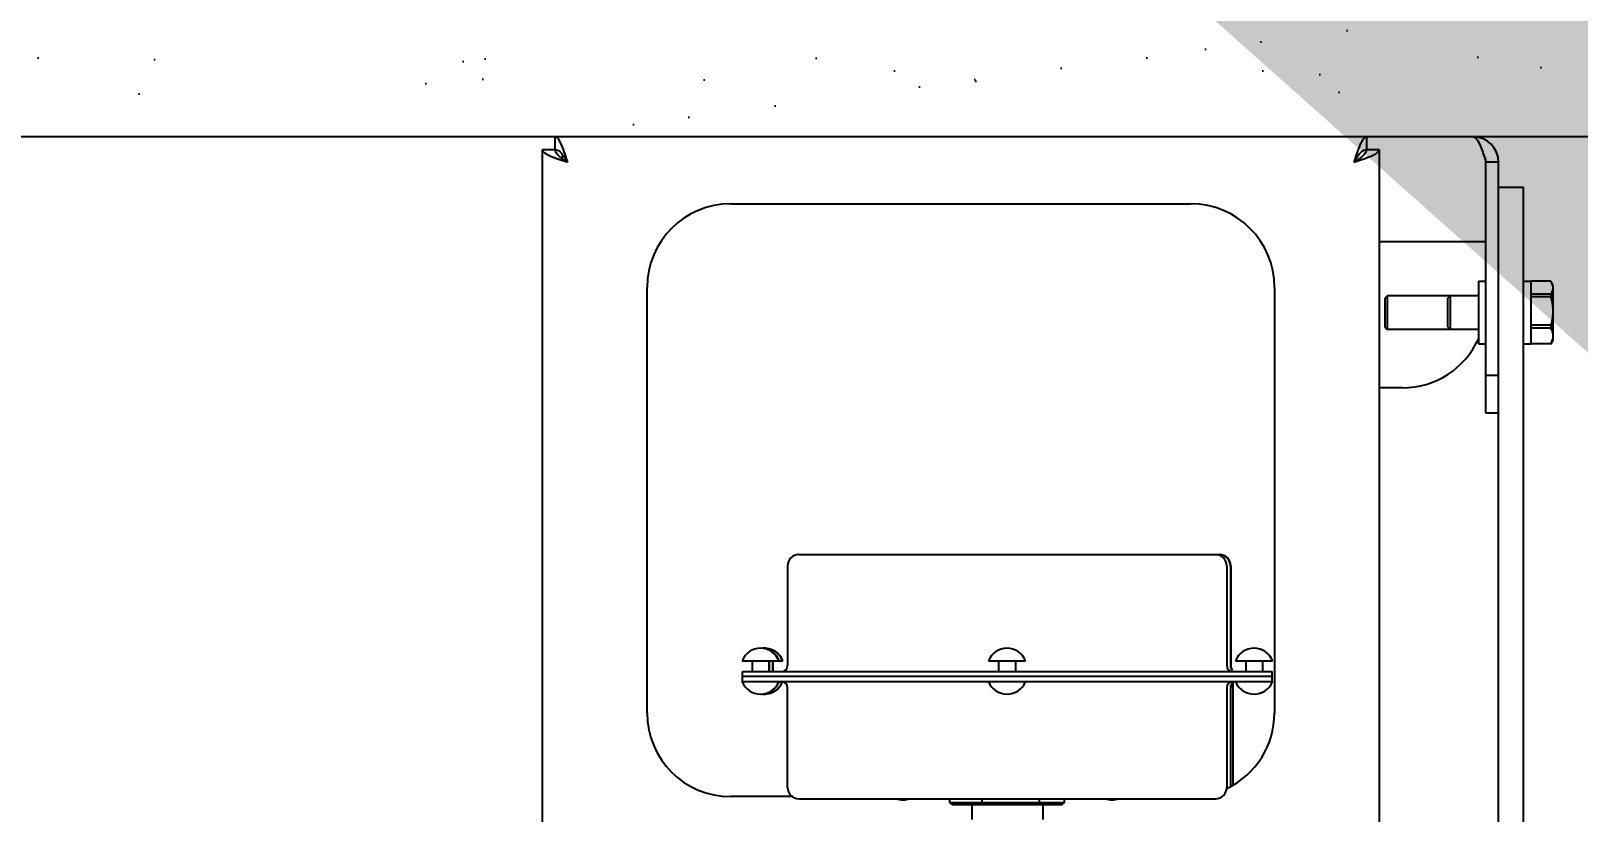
# Model space of a CAD drawing. Header units: millimetres. Extents: x 11802 to 19889, y -472 to 9054.
# Drawn here: x 13479.8 to 13849.7, y 5647.3 to 5834.1 of the extents above; entities that cross this region are included whole.
import ezdxf
from ezdxf import colors
from ezdxf.entities.mleader import LeaderData, LeaderLine
from ezdxf.math import Vec2, Vec3

# ---------------------------------------------------------------- set-up
doc = ezdxf.new("R2010")
doc.units = ezdxf.units.MM
doc.header["$LTSCALE"] = 307.34
doc.header["$PDMODE"] = 3
doc.header["$PDSIZE"] = 8
doc.layers.get('0').update_dxf_attribs({"linetype": 'CONTINUOUS'})
doc.layers.get('Defpoints').update_dxf_attribs({"linetype": 'CONTINUOUS'})
doc.styles.get("Standard").update_dxf_attribs({"font": 'calibri.ttf'})
doc.dimstyles.get("Standard").update_dxf_attribs({"dimtxt": 35, "dimasz": 35, "dimexe": 1.5, "dimexo": 1, "dimtad": 1, "dimdsep": 46, "dimtxsty": 'Standard', "dimblk": '_FILLED', "dimblk1": '_FILLED', "dimblk2": '_FILLED', "dimcen": 0.09, "dimazin": 2, "dimtol": 1, "dimtp": 0.01, "dimtm": 0.01, "dimtfac": 1, "dimtofl": 0, "dimtmove": 0, "dimatfit": 3, "dimldrblk": '_FILLED', "dimfxl": 1, "dimtolj": 1, "dimarcsym": 0})

# ---------------------------------------------------------------- blocks, each defined once
blk = doc.blocks.new('_FILLED')
at = {"color": 0, "linetype": 'ByBlock'}
blk.add_solid([(0, 0), (-1, 0.2143), (-1, -0.2143)], dxfattribs=at)
blk = doc.blocks.new('*D795')
at = {"color": 0, "linetype": 'ByBlock', "lineweight": -2}
for p, q in [((14139.22, 5808.75), (14008.88, 5808.75)), ((14010.38, 5758.75), (14010.38, 5535.46)), ((14010.38, 5264.31), (14010.38, 5487.54)), ((13821.26, 5214.31), (14011.88, 5214.31))]:
    blk.add_line(p, q, dxfattribs=at)
at = {"layer": 'Defpoints', "color": 0}
for p in [(14140.22, 5808.75), (13820.26, 5214.31), (14010.38, 5214.31)]:
    blk.add_point(p, dxfattribs=at)
at = {"color": 0, "linetype": 'ByBlock', "lineweight": -2, "xscale": 50, "yscale": 50, "zscale": 50}
for p, rotation in [((14010.38, 5808.75), 90), ((14010.38, 5214.31), 270)]:
    blk.add_blockref('_FILLED', p, dxfattribs=dict(at, rotation=rotation))
at = {"color": 0, "lineweight": 30, "insert": (14010.38, 5534.83), "char_height": 35, "attachment_point": 2, "line_spacing_factor": 0.9}
blk.add_mtext('\\A1;\\A1;594', dxfattribs=at)

msp = doc.modelspace()

# ---------------------------------------------------------------- hatches: boundary and pattern name
h = msp.add_hatch()
h.set_pattern_fill('AR-SAND', color=256)
h.set_pattern_definition([(37.5, (-22106.162, 4330.19), (-1.60003, 48.941324), [0, -38.608, 0, -43.18, 0, -41.275]), (7.5, (-22106.16, 4330.19), (44.95233, 71.68251), [0, -20.828, 0, -34.798, 0, -13.335]), (327.5, (-22137.404, 4330.19), (79.099237, 0.14372), [0, -12.7, 0, -45.72, 0, -59.69]), (317.5, (-22137.404, 4330.19), (76.35565, 22.29293), [0, -6.35, 0, -29.972, 0, -34.29])])
edge = h.paths.add_edge_path()
edge.add_line((14355.35303, 5978.75277), (12961.33201, 5978.75277))
edge.add_line((14355.35303, 5808.75277), (14355.35303, 5978.05951))
edge.add_line((12961.33201, 5978.75277), (12961.33201, 5808.75277))
edge.add_line((14355.35303, 5808.75277), (12961.33201, 5808.75277))

# ---------------------------------------------------------------- linework, layer by layer
at = {"color": 7, "linetype": 'Continuous'}
for p, q in [((14355.35303, 5808.75277), (12287.83201, 5808.75277)), ((13605.15865, 5805.75277), (13605.15865, 5808.75277)), ((13799.15865, 5808.75277), (13799.15865, 5805.75277)), ((13602.15865, 5610.51301), (13602.15865, 5805.75277)), ((13602.15865, 5805.75277), (13605.15865, 5805.75277)), ((13799.15865, 5805.75277), (13802.15865, 5805.75277)), ((13802.15865, 5805.75277), (13802.15865, 5451.01301)), ((13830.72606, 5802.75277), (13827.72606, 5802.75277)), ((13827.72606, 5742.7032), (13827.72606, 5802.75277)), ((13830.72606, 5590.75277), (13830.72606, 5802.75277)), ((13830.72606, 5796.75277), (13836.72606, 5796.75277)), ((13836.72606, 5596.75277), (13836.72606, 5796.75277)), ((13647.15865, 5792.75277), (13757.15865, 5792.75277)), ((13802.15865, 5783.75277), (13827.72606, 5783.75277)), ((13825.92606, 5774.25277), (13827.72606, 5774.25277)), ((13825.92606, 5774.25277), (13825.92606, 5759.25277)), ((13836.72606, 5774.25277), (13838.52606, 5774.25277)), ((13843.2455, 5774.25833), (13838.52606, 5774.25833)), ((13838.52606, 5759.25342), (13838.52606, 5774.25833)), ((13843.82606, 5773.25277), (13843.2455, 5774.25833)), ((13627.15865, 5671.01301), (13627.15865, 5772.75277)), ((13777.15865, 5772.75277), (13777.15865, 5671.01301)), ((13803.52606, 5770.15277), (13804.12606, 5770.75277)), ((13804.12606, 5770.75277), (13804.12606, 5762.75277)), ((13825.92606, 5770.75277), (13804.12606, 5770.75277)), ((13818.52606, 5770.15277), (13819.12606, 5770.75277)), ((13819.12606, 5770.75277), (13819.12606, 5762.75277)), ((13843.2455, 5771.18343), (13838.52606, 5771.18343)), ((13843.2455, 5770.50555), (13838.52606, 5770.50555)), ((13843.82606, 5760.25277), (13843.82606, 5773.25277)), ((13803.52606, 5770.15277), (13803.52606, 5763.35277)), ((13818.52606, 5770.15277), (13818.52606, 5763.35277)), ((13803.52606, 5763.35277), (13804.12606, 5762.75277)), ((13818.52606, 5763.35277), (13819.12606, 5762.75277)), ((13843.2455, 5763.72149), (13838.52606, 5763.72149)), ((13825.92606, 5762.75277), (13804.12606, 5762.75277)), ((13843.2455, 5763), (13838.52606, 5763)), ((13843.82606, 5760.25277), (13843.2455, 5759.24722)), ((13843.4766, 5759.64752), (13843.2455, 5759.29083)), ((13825.92606, 5759.25277), (13827.72606, 5759.25277)), ((13836.72606, 5759.25278), (13838.52606, 5759.25278)), ((13843.2455, 5759.29083), (13838.52606, 5759.29083)), ((13838.52606, 5759.25278), (13838.52606, 5759.24722)), ((13843.2455, 5759.24722), (13838.52606, 5759.24722)), ((13807.72606, 5748.75277), (13802.15865, 5748.75277)), ((13830.72606, 5751.75277), (13827.72606, 5751.75277)), ((13830.72606, 5742.7032), (13827.72606, 5742.7032)), ((13663.45862, 5708.91301), (13763.90861, 5708.91301)), ((13660.75862, 5706.21301), (13660.75862, 5682.41301)), ((13765.83838, 5706.21301), (13765.75859, 5706.21301)), ((13765.83838, 5682.41301), (13765.83838, 5706.21301)), ((13766.68839, 5706.21301), (13766.60861, 5706.21301)), ((13766.60861, 5706.21301), (13766.60861, 5682.41301)), ((13766.68841, 5706.21301), (13766.68841, 5682.41301)), ((13649.86803, 5683.51301), (13659.57905, 5683.51301)), ((13652.26803, 5683.51301), (13652.26803, 5680.91301)), ((13656.26803, 5683.51301), (13656.26803, 5680.91301)), ((13656.31496, 5683.51301), (13656.31496, 5680.91301)), ((13657.13212, 5683.51301), (13657.13212, 5680.91301)), ((13657.17905, 5683.51301), (13657.17905, 5680.91301)), ((13708.80324, 5683.51301), (13717.60324, 5683.51301)), ((13711.20324, 5683.51301), (13711.20324, 5680.91301)), ((13715.20324, 5683.51301), (13715.20324, 5680.91301)), ((13765.75859, 5682.41301), (13765.83838, 5682.41301)), ((13766.60861, 5682.41301), (13766.68839, 5682.41301)), ((13767.86798, 5683.51301), (13776.71491, 5683.51301)), ((13770.26798, 5683.51301), (13770.26798, 5680.91301)), ((13774.26798, 5683.51301), (13774.26798, 5680.91301)), ((13774.31491, 5683.51301), (13774.31491, 5680.91301)), ((13649.86803, 5678.51301), (13776.71491, 5678.51301)), ((13649.95862, 5678.51301), (13649.95862, 5680.91301)), ((13649.95862, 5680.91301), (13776.63837, 5680.91301)), ((13776.63837, 5679.71301), (13649.95862, 5679.71301)), ((13767.15865, 5678.51301), (13767.15865, 5653.82306)), ((13776.63837, 5678.51301), (13776.63837, 5680.91301)), ((13660.75862, 5653.21301), (13660.75862, 5677.01301)), ((13765.83838, 5677.01301), (13765.75859, 5677.01301)), ((13765.83838, 5653.21301), (13765.83838, 5677.01301)), ((13766.68839, 5677.01301), (13766.60861, 5677.01301)), ((13766.60861, 5677.01301), (13766.60861, 5653.47685)), ((13766.68841, 5653.52708), (13766.68841, 5677.01301)), ((13765.75859, 5653.21301), (13765.83838, 5653.21301)), ((13661.92845, 5651.01301), (13647.15865, 5651.01301)), ((13663.45862, 5650.51301), (13763.13838, 5650.51301)), ((13699.55203, 5649.63021), (13699.55203, 5650.51301)), ((13699.55203, 5649.63021), (13726.9652, 5649.63021)), ((13700.12794, 5649.13021), (13699.55203, 5649.63021)), ((13700.12794, 5649.13021), (13726.3893, 5649.13021)), ((13704.75865, 5649.13021), (13704.75865, 5645.51301)), ((13707.24622, 5649.63021), (13707.24622, 5650.51301)), ((13707.49884, 5649.13021), (13707.24622, 5649.63021)), ((13720.62952, 5649.13021), (13720.95281, 5649.63021)), ((13720.95281, 5649.63021), (13720.95281, 5650.51301)), ((13721.75865, 5649.13021), (13721.75865, 5645.51301)), ((13726.3893, 5649.13021), (13726.9652, 5649.63021)), ((13726.9652, 5649.63021), (13726.9652, 5650.51301))]:
    msp.add_line(p, q, dxfattribs=at)
for centre, radius, start, end in [((13824.72606, 5802.75277), 6, 0, 90), ((13612.72606, 5802.75277), 6, 163.5534605, 171.4349493), ((13824.72606, 5802.75277), 3, 0, 32.1045552), ((13647.15865, 5772.75277), 20, 90, 180), ((13757.15865, 5772.75277), 20, 0, 90), ((13837.52592, 5770.95603), 6.60445, 29.6592197, 30.0007026), ((13837.95285, 5771.19671), 6.11435, 27.7393235, 29.6790931), ((13838.60773, 5771.54065), 5.37465, 25.4316238, 27.7435429), ((13841.94499, 5772.70123), 1.88107, 350.321387, 359.9344321), ((13840.97613, 5772.38068), 2.84993, 0.0252762, 6.3768547), ((13832.59784, 5767.45444), 11.22822, 356.4210605, 359.9899295), ((13832.46776, 5766.75082), 11.35829, 0.009861, 3.5378996), ((13807.72606, 5768.75277), 20, 270, 335.8597218), ((13837.95149, 5762.30963), 6.11593, 330.3207965, 332.2588676), ((13838.60756, 5761.96504), 5.37487, 332.254583, 334.5678456), ((13840.96102, 5761.12165), 2.86503, 0.0390509, 7.665649), ((13839.85928, 5761.50751), 3.96677, 354.4686008, 359.9804935), ((13837.52389, 5762.55069), 6.60679, 329.9992963, 330.3406736), ((13663.45862, 5706.21301), 2.7, 90, 180), ((13763.0586, 5706.21301), 2.7, 0, 90), ((13763.90861, 5706.21301), 2.7, 0, 90), ((13763.98841, 5706.21301), 2.7, 0, 90), ((13654.26803, 5681.78635), 4.72667, 21.426246, 158.573754), ((13654.31496, 5681.78635), 4.72667, 21.426246, 90.2852873), ((13655.13212, 5681.78635), 4.72667, 21.426246, 94.9673653), ((13655.17905, 5681.78635), 4.72667, 21.426246, 90.2852873), ((13713.20324, 5681.78635), 4.72667, 21.426246, 158.573754), ((13772.26798, 5681.78635), 4.72667, 21.426246, 158.573754), ((13772.31491, 5681.78635), 4.72667, 21.426246, 90.2852873), ((13659.25862, 5682.41301), 1.5, 270, 0), ((13767.25859, 5682.41301), 1.5, 180, 270), ((13768.10861, 5682.41301), 1.5, 180, 230.3271141), ((13768.18841, 5682.41301), 1.5, 180, 225.9673955), ((13654.26803, 5680.23968), 4.72667, 201.426246, 338.573754), ((13654.31496, 5680.23968), 4.72667, 269.7147127, 338.573754), ((13655.13212, 5680.23968), 4.72667, 265.0326347, 338.573754), ((13655.17905, 5680.23968), 4.72667, 269.7147127, 337.9404608), ((13659.25862, 5677.01301), 1.5, 0, 90), ((13713.20324, 5680.23968), 4.72667, 201.426246, 338.573754), ((13767.25859, 5677.01301), 1.5, 90, 180), ((13768.10861, 5677.01301), 1.5, 129.672689, 180), ((13768.18841, 5677.01301), 1.5, 134.0326045, 180), ((13772.26798, 5680.23968), 4.72667, 201.426246, 338.573754), ((13772.31491, 5680.23968), 4.72667, 269.7147127, 338.573754), ((13647.15865, 5671.01301), 20, 180, 270), ((13757.15865, 5671.01301), 20, 295.7133169, 0), ((13663.45862, 5653.21301), 2.7, 180, 270), ((13763.0586, 5653.21301), 2.7, 270, 0), ((13688.32339, 5654.93968), 4.72667, 249.7878178, 290.2121822), ((13738.32337, 5654.93968), 4.72667, 249.7878178, 290.2121822)]:
    msp.add_arc(centre, radius, start, end, dxfattribs=at)
for points, knots in [([(13607.14688, 5805.78474), (13606.87121, 5806.53212), (13606.49659, 5807.59162), (13605.58293, 5808.75277), (13605.15865, 5808.75277)], [0, 0, 0, 0, 0.652480659, 1, 1, 1, 1]), ([(13799.15865, 5808.75277), (13798.73438, 5808.75277), (13797.82073, 5807.59166), (13797.44611, 5806.53218), (13797.17045, 5805.78482)], [0, 0, 0, 0, 0.347518987, 1, 1, 1, 1]), ([(13824.72606, 5808.75277), (13824.9591, 5808.75277), (13825.51436, 5808.37053), (13826.3624, 5806.85681), (13826.86137, 5805.41135), (13827.21929, 5804.32619)], [0, 0, 0, 0, 0.133536269, 0.34525285, 1, 1, 1, 1]), ([(13602.15865, 5805.75277), (13602.15865, 5805.3285), (13603.31979, 5804.41484), (13604.37928, 5804.04022), (13605.12666, 5803.76455)], [0, 0, 0, 0, 0.347517724, 1, 1, 1, 1]), ([(13605.12666, 5803.76455), (13605.36242, 5803.6776), (13606.36688, 5803.32179), (13607.38277, 5802.99974), (13608.15865, 5802.75277)], [0, 0, 0, 0, 0.235829611, 1, 1, 1, 1]), ([(13608.15865, 5802.75277), (13607.4281, 5803.21785), (13606.22864, 5803.91114), (13605.15865, 5805.1733), (13605.15865, 5805.75277)], [0, 0, 0, 0, 0.599117892, 1, 1, 1, 1]), ([(13605.15865, 5805.75277), (13605.73812, 5805.75277), (13607.00028, 5804.68279), (13607.69357, 5803.48332), (13608.15865, 5802.75277)], [0, 0, 0, 0, 0.400879958, 1, 1, 1, 1]), ([(13608.15865, 5802.75277), (13608.07469, 5803.01654), (13607.75126, 5804.03166), (13607.4198, 5805.0448), (13607.14688, 5805.78474)], [0, 0, 0, 0, 0.259796669, 1, 1, 1, 1]), ([(13797.17045, 5805.78482), (13797.08349, 5805.54906), (13796.72768, 5804.54458), (13796.40562, 5803.52867), (13796.15865, 5802.75277)], [0, 0, 0, 0, 0.23582881, 1, 1, 1, 1]), ([(13799.15865, 5805.75277), (13799.15865, 5805.1733), (13798.08866, 5803.91114), (13796.8892, 5803.21785), (13796.15865, 5802.75277)], [0, 0, 0, 0, 0.400880206, 1, 1, 1, 1]), ([(13796.15865, 5802.75277), (13796.62373, 5803.48332), (13797.31702, 5804.68279), (13798.57918, 5805.75277), (13799.15865, 5805.75277)], [0, 0, 0, 0, 0.599119794, 1, 1, 1, 1]), ([(13796.15865, 5802.75277), (13796.42241, 5802.83673), (13797.43754, 5803.16016), (13798.45068, 5803.49162), (13799.19062, 5803.76454)], [0, 0, 0, 0, 0.259796669, 1, 1, 1, 1]), ([(13799.19062, 5803.76454), (13799.938, 5804.04021), (13800.99749, 5804.41483), (13802.15865, 5805.32849), (13802.15865, 5805.75277)], [0, 0, 0, 0, 0.652480659, 1, 1, 1, 1]), ([(13843.2455, 5771.18343), (13843.31418, 5771.27953), (13843.55921, 5771.64714), (13843.74496, 5772.06482), (13843.79928, 5772.38498)], [0, 0, 0, 0, 0.266725069, 1, 1, 1, 1]), ([(13843.2455, 5770.50555), (13843.41555, 5770.80009), (13843.70612, 5771.39866), (13843.82606, 5772.06154), (13843.82606, 5772.38194)], [0, 0, 0, 0, 0.5149215, 1, 1, 1, 1]), ([(13843.82606, 5767.45246), (13843.82606, 5768.08319), (13843.7152, 5769.34684), (13843.42148, 5770.57734), (13843.2455, 5771.18343)], [0, 0, 0, 0, 0.499843523, 1, 1, 1, 1]), ([(13843.80842, 5772.69721), (13843.79756, 5772.79472), (13843.73276, 5773.19207), (13843.59195, 5773.57421), (13843.46157, 5773.84871)], [0, 0, 0, 0, 0.244059903, 1, 1, 1, 1]), ([(13843.82606, 5772.69907), (13843.82606, 5772.89597), (13843.7571, 5773.30471), (13843.5817, 5773.676), (13843.47661, 5773.85803)], [0, 0, 0, 0, 0.483675473, 1, 1, 1, 1]), ([(13843.2455, 5763), (13843.42151, 5763.60973), (13843.71524, 5764.84758), (13843.82606, 5766.11838), (13843.82606, 5766.75277)], [0, 0, 0, 0, 0.500093776, 1, 1, 1, 1]), ([(13843.82606, 5761.50616), (13843.82606, 5761.88301), (13843.70948, 5762.65389), (13843.41754, 5763.36968), (13843.2455, 5763.72149)], [0, 0, 0, 0, 0.490390966, 1, 1, 1, 1]), ([(13843.80045, 5761.50383), (13843.78333, 5761.63158), (13843.67722, 5762.15647), (13843.44808, 5762.64912), (13843.2455, 5763)], [0, 0, 0, 0, 0.241357242, 1, 1, 1, 1]), ([(13843.2455, 5759.29083), (13843.31796, 5759.43901), (13843.58265, 5760.02238), (13843.76181, 5760.65106), (13843.80758, 5761.12515)], [0, 0, 0, 0, 0.257234141, 1, 1, 1, 1]), ([(13843.46158, 5759.65684), (13843.57257, 5759.89052), (13843.75617, 5760.36668), (13843.82606, 5760.87531), (13843.82606, 5761.12361)], [0, 0, 0, 0, 0.510254089, 1, 1, 1, 1])]:
    msp.add_open_spline(points, degree=3, knots=knots, dxfattribs=at)
for points in [[(13827.21929, 5804.32619), (13827.39189, 5803.80292), (13827.55893, 5803.27782), (13827.72606, 5802.75277)], [(13843.80441, 5767.45172), (13843.74071, 5768.48461), (13843.53251, 5769.5113), (13843.2455, 5770.50555)], [(13843.2455, 5763.72149), (13843.53207, 5764.70842), (13843.74017, 5765.72783), (13843.80416, 5766.75353)]]:
    msp.add_open_spline(points, degree=3, dxfattribs=at)

# ---------------------------------------------------------------- dimensions: what is measured, and where the dimension line sits
at = {"linetype": 'ByBlock', "lineweight": 30}
dim = msp.add_linear_dim(base=(14010.38008, 5214.31301), p1=(14140.21521, 5808.75277), p2=(13820.25862, 5214.31301), angle=270, text='\\A1;594', dimstyle='Standard', override={"dimasz": 50, "dimtad": 0, "dimtih": 1, "dimtoh": 1, "dimdec": 4, "dimzin": 0, "dimtxsty": 'Standard', "dimcen": 53.46, "dimadec": 0, "dimazin": 0, "dimtdec": 4, "dimtzin": 0}, dxfattribs=at)
dim.commit()
dim.dimension.update_dxf_attribs({"geometry": '*D795', "text_midpoint": (14010.38008, 5511.50128), "dimtype": 160})

# ---------------------------------------------------------------- leaders
ml = msp.add_multileader_mtext('Standard')
ml.set_content('')
ml.set_leader_properties(linetype='ByLayer')
ml.build(insert=Vec2(0, 0))
ml.multileader.update_dxf_attribs({"text_right_attachment_type": 6, "arrow_head_size": 1000})
ctx = ml.context
ctx.base_point, ctx.arrow_head_size, ctx.plane_origin = Vec3(13189.89644, 6367.40405), 1000, Vec3(13130.03668, 6400.25565)
ctx.right_attachment = 6
notes = []
notes.append((ctx, [(0, (1, 1, 0), (13181.89644, 6367.40405), (1, 0), 8, [(0, [(13130.03668, 6400.25565)], 0, [])])]))
ctx.mtext.insert, ctx.mtext.flow_direction = Vec3(13191.89644, 6367.40405), 5
for ctx, leaders in notes:
    for number, flags, end, landing, length, lines in leaders:
        leader = LeaderData()
        leader.index, (leader.has_last_leader_line, leader.has_dogleg_vector, leader.attachment_direction) = number, flags
        leader.last_leader_point, leader.dogleg_vector, leader.dogleg_length = Vec3(end), Vec3(landing), length
        for number, points, colour, breaks in lines:
            line = LeaderLine()
            line.index, line.vertices, line.color, line.breaks = number, Vec3.list(points), colors.encode_raw_color(colour), breaks
            leader.lines.append(line)
        ctx.leaders.append(leader)

doc.saveas('drawing.dxf')
